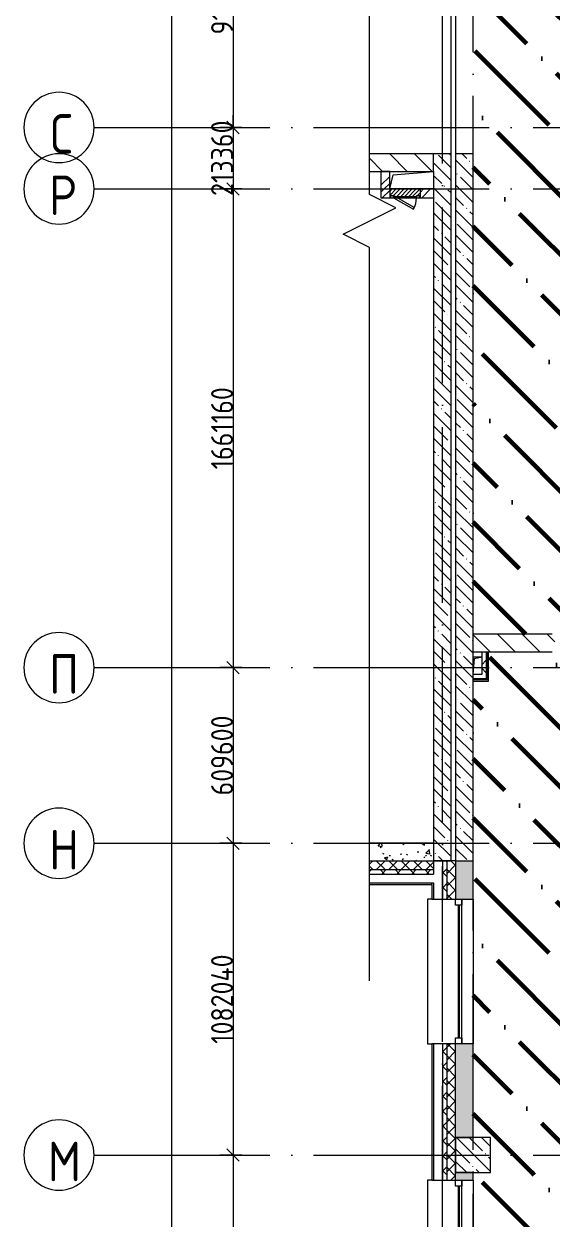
# Model space of a CAD drawing. Header units: millimetres. Extents: x -68946 to 288321, y -402657 to 324925.
# Drawn here: x 92437 to 98453, y -219310 to -205702 of the extents above; entities that cross this region are included whole.
import ezdxf

# ---------------------------------------------------------------- set-up
doc = ezdxf.new("R2010")
doc.units = ezdxf.units.MM
doc.linetypes.add('ADSK_Линия сетки', pattern=[2500, 2000, -250, 0, -250])
doc.layers.get('Defpoints').update_dxf_attribs({"color": 250})
for name, color, linetype, lineweight in [('3.4) ПТ-2.15    4 вып', 200, 'Continuous', 60), ('A-____-____-DIMS', 250, 'Continuous', 9), ('A-DETL-GENF-OTLN', 250, 'Continuous', 5), ('A-DOOR-____-MCUT', 250, 'Continuous', 5), ('A-DOOR-____-OTLN', 250, 'Continuous', 5), ('A-FLOR-____-OTLN', 192, 'Continuous', 9), ('A-GENM-____-MCUT', 250, 'Continuous', 25), ('A-GENM-____-OTLN', 250, 'Continuous', 9), ('A-GLAZ-____-MCUT', 250, 'Continuous', 9), ('A-GLAZ-____-OTLN', 250, 'Continuous', 5), ('A-WALL-____-MCUT', 250, 'Continuous', 13), ('A-WALL-____-PATT', 250, 'Continuous', 13), ('A-WALL-FNSH-MCUT', 250, 'Continuous', 13), ('I-WALL-____-OTLN', 250, 'Continuous', 9), ('S-COLS-____-MCUT', 250, 'Continuous', 25), ('S-COLS-____-OTLN', 250, 'Continuous', 9), ('S-GRID-____-IDEN', 250, 'Continuous', 9), ('S-GRID-____-OTLN', 250, 'Continuous', 9)]:
    doc.layers.add(name, color=color, linetype=linetype, lineweight=lineweight)
doc.styles.add('GOST Common', font='', dxfattribs={"width": 0.9, "height": 350})
doc.styles.add('GOST Common_1', font='', dxfattribs={"width": 0.9, "height": 250})
doc.styles.get('GOST Common').set_extended_font_data('GOST Common')
doc.styles.get('GOST Common_1').set_extended_font_data('GOST Common')
doc.dimstyles.new('ADSK_Основной_2_5_мм_Округление_до_10_мм', dxfattribs={"dimscale": 304.8, "dimtxt": 0.824897, "dimasz": 0.463911, "dimexe": 0.492126, "dimexo": 0.001615, "dimgap": 6.56168e-05, "dimtad": 1, "dimdec": 0, "dimlfac": 304.8, "dimrnd": 10, "dimdsep": 46, "dimtxsty": 'GOST Common_1', "dimblk1": 'OBLIQUE', "dimblk2": 'OBLIQUE', "dimsah": 1, "dimcen": 0.09, "dimdle": 0.492126, "dimazin": 0, "dimtfac": 1, "dimtdec": 4, "dimtix": 1, "dimtmove": 1, "dimatfit": 3, "dimfxl": 1, "dimtvp": 1, "dimtolj": 1, "dimtzin": 0, "dimlwd": 9, "dimlwe": 9, "dimarcsym": 2})
pattern_1 = [(135, (28052.9, -258555.93), (-84.85281, -84.85281), []), (225, (28052.9, -258555.93), (84.85281, -84.85281), [])]
pattern_2 = [(45, (28052.91, -258555.93), (-70.71068, 70.71068), []), (135, (28052.91, -258555.93), (-70.71068, -70.71068), [])]
pattern_3 = [(135, (28052.9, -258555.93), (-142.5612, -142.5612), []), (135, (28195.47, -258555.93), (-142.5612, -142.5612), [252.016, -50.403, 3.353, -47.05])]
pattern_4 = [(50, (28052.9, -258555.93), (364.3679, -31.8783), [38.1, -419.1]), (355, (28052.9, -258555.93), (-70.4859, 382.1133), [30.48, -335.28]), (100.451, (28083.27, -258558.6), (293.885, 350.2334), [32.38, -356.18]), (46.184, (28052.9, -258454.33), (542.1585, -84.0858), [57.15, -628.65]), (96.636, (28098.1, -258461.34), (474.805, 494.8554), [48.57, -534.27]), (351.184, (28052.9, -258454.33), (474.8102, 494.85), [45.72, -502.92]), (21, (28103.7, -258479.73), (303.2285, -204.5305), [38.1, -419.1]), (326, (28103.7, -258479.73), (123.6039, 368.376), [30.48, -335.28]), (71.451, (28128.97, -258496.77), (426.8341, 163.8427), [32.38, -356.18]), (37.5, (28052.9, -258555.93), (6.17665, 169.11015), [16.764, -314.452, 16.764, -323.596, -336.55]), (37.5, (28052.9, -258555.93), (6.17665, 169.11015), [-671.576, 16.764, -319.786]), (7.5, (28052.9, -258555.93), (133.63888, 200.3615), [16.764, -177.292, 16.764, -306.832, -128.27]), (7.5, (28052.9, -258555.93), (133.63888, 200.3615), [-517.652, 16.764, -111.506]), (327.5, (27939.62, -258555.93), (271.18182, -11.45836), [16.764, -110.236, 16.764, -379.476, -525.78]), (327.5, (27939.62, -258555.93), (271.18182, -11.45836), [-523.24, 16.764, -509.016]), (317.5, (27888.82, -258555.93), (296.2585, 50.85285), [16.764, -148.336, 16.764, -246.38, -373.38]), (317.5, (27888.82, -258555.93), (296.2585, 50.85285), [-428.244, 16.764, -356.616])]
pattern_5 = [(135, (28052.9, -258555.93), (-141.42136, -141.42136), [])]
pattern_6 = [(45, (28052.9, -258555.93), (-224.5064, 224.5064), []), (45, (28132.28, -258555.93), (0, 449.0128), []), (45, (27973.53, -258555.93), (0, 449.0128), [])]

# ---------------------------------------------------------------- blocks, each defined once
blk = doc.blocks.new('Окно_СКБ_1Ст1 - 120_Окно_СКБ_1Ст_1650_ОК17_E60-37619705-АР1_Маркировочный план 3 этажа секция 2_3')
at = {"layer": 'A-GLAZ-____-MCUT'}
for p, q in [((-825, -195), (-825, -125)), ((-825, -125), (-755, -125)), ((-755, -125), (-755, -195)), ((755, -195), (755, -125)), ((755, -125), (825, -125)), ((825, -125), (825, -195)), ((-755, -195), (-825, -195)), ((825, -195), (755, -195))]:
    blk.add_line(p, q, dxfattribs=at)
at = {"layer": 'A-GLAZ-____-MCUT', "lineweight": 5}
for p, q in [((755, -155), (-755, -155)), ((755, -165), (-755, -165))]:
    blk.add_line(p, q, dxfattribs=at)
at = {"layer": 'A-GLAZ-____-OTLN'}
blk.add_line((-825, -195), (825, -195), dxfattribs=at)
blk = doc.blocks.new('Окно_СКБ_2Ст1 - Окно_СКБ_2Ст_3300_ОКп-1_e60-37619719-АР1_Маркировочный план 3 этажа секция 2_3')
at = {"layer": 'A-GLAZ-____-MCUT'}
for p, q in [((-1650, -195), (-1650, -125)), ((-1650, -125), (-1580, -125)), ((-1580, -125), (-1580, -195)), ((750, -195), (750, -125)), ((750, -125), (820, -125)), ((820, -125), (820, -195)), ((1580, -195), (1580, -125)), ((1580, -125), (1650, -125)), ((1650, -125), (1650, -195)), ((-1580, -195), (-1650, -195)), ((820, -195), (750, -195)), ((1650, -195), (1580, -195))]:
    blk.add_line(p, q, dxfattribs=at)
at = {"layer": 'A-GLAZ-____-MCUT', "lineweight": 5}
for p, q in [((750, -155), (-1580, -155)), ((750, -165), (-1580, -165)), ((1580, -155), (820, -155)), ((1580, -165), (820, -165))]:
    blk.add_line(p, q, dxfattribs=at)
at = {"layer": 'A-GLAZ-____-OTLN'}
blk.add_line((-1650, -195), (1650, -195), dxfattribs=at)
blk = doc.blocks.new('WNW_Отлив1 - Отлив_металлический 2-28598290-АР1_Маркировочный план 3 этажа секция 2_3')
at = {"layer": 'A-GLAZ-____-OTLN'}
for p, q in [((1650, 320), (-1650, 320)), ((-1650, 320), (-1650, 270)), ((1650, 270), (1650, 320))]:
    blk.add_line(p, q, dxfattribs=at)
blk = doc.blocks.new('WNW_Отлив1 - Отлив_металлический 2-28603322-АР1_Маркировочный план 3 этажа секция 2_3')
at = {"layer": 'A-GLAZ-____-OTLN'}
for p, q in [((825, 320), (-825, 320)), ((-825, 320), (-825, 270)), ((825, 270), (825, 320))]:
    blk.add_line(p, q, dxfattribs=at)
blk = doc.blocks.new('_Wn_-As_OpeningMEP_floor__Rectangular - _Wn_-As_OpeningMEP_floor__Rectangular-32466847-АР1_Маркировочный план 3 этажа секция 2_3')
at = {"layer": 'A-DETL-GENF-OTLN', "lineweight": 5}
for p, q in [((-212, 112), (250, 150)), ((-250, -50), (-212, 112))]:
    blk.add_line(p, q, dxfattribs=at)
blk = doc.blocks.new('_Wn_-As_OpeningMEP_floor__Rectangular - _Wn_-As_OpeningMEP_floor__Rectangular-34853280-АР1_Маркировочный план 3 этажа секция 2_3')
at = {"layer": 'A-DETL-GENF-OTLN', "lineweight": 5}
for p, q in [((-32, 132), (50, 150)), ((-50, -50), (-32, 132))]:
    blk.add_line(p, q, dxfattribs=at)
blk = doc.blocks.new('АР_Люк - ЛРС_ВК_350х400_наружный_NCS S 1000-N-42749090-АР1_Маркировочный план 3 этажа секция 2_3')
at = {"layer": 'A-DOOR-____-OTLN'}
h = blk.add_hatch(dxfattribs=at)
h.set_pattern_fill('FP_144', color=256, style=0, pattern_type=2)
h.set_pattern_definition([(45, (125, 0), (-22.6274, 22.6274), [])])
h.paths.add_polyline_path([(20, 50), (-50, 50), (-50, -50), (300, -50), (300, 50), (290, 50), (290, 30), (255, 30), (255, 50), (231, 50), (231, 41), (215, 50), (93, 50)])
h.paths.add_polyline_path([(-40, 47), (-26, 43), (-5, 43), (-5, 37), (-15, 40), (-40, 40), (-40, 43)])
at = {"layer": 'A-DETL-GENF-OTLN', "lineweight": 5}
for p, q in [((300, 50), (-50, 50)), ((-50, 50), (-50, -50)), ((300, -50), (300, 50)), ((-50, -50), (300, -50))]:
    blk.add_line(p, q, dxfattribs=at)
at = {"layer": 'A-DOOR-____-MCUT', "lineweight": 5}
for p, q in [((30, 180), (20, 163)), ((20, 163), (245, 33)), ((255, 50), (30, 180)), ((-5, 50), (-40, 50)), ((-40, 50), (-40, 30)), ((-40, 30), (-5, 30)), ((-5, 30), (-5, 50)), ((245, 33), (255, 50)), ((290, 50), (255, 50)), ((255, 50), (255, 30)), ((255, 30), (290, 30)), ((290, 30), (290, 50))]:
    blk.add_line(p, q, dxfattribs=at)
blk.add_arc((255, 50), 260, 150, 180, dxfattribs=at)
at = {"layer": 'A-DOOR-____-OTLN'}
blk.add_line((255, 50), (30, 180), dxfattribs=at)
blk = doc.blocks.new('ASML_АР_Отделка Люка - ВО Отделка люков_Грунтовка 0_Шпатлевка 0_Окраска 0_0-42723977-АР1_Маркировочный план 3 этажа секция 2_3')
at = {"layer": 'A-GENM-____-MCUT', "lineweight": 5}
for p, q in [((-165, 3), (-175, 3)), ((-175, 3), (-175, 0)), ((102, 3), (-130, 3)), ((130, 3), (126, 3)), ((175, 3), (165, 3)), ((175, 0), (175, 3)), ((-175, 0), (-165, 0)), ((-130, 0), (107, 0)), ((124, 0), (130, 0)), ((165, 0), (175, 0))]:
    blk.add_line(p, q, dxfattribs=at)
blk = doc.blocks.new('DET_L_Линия разрыва - М100-32542165-АР1_Маркировочный план 3 этажа секция 2_3')
at = {"layer": 'A-DETL-GENF-OTLN', "lineweight": 5}
for p, q in [((8500, 300), (8350, 0)), ((8800, -300), (8500, 300)), ((8350, 0), (0, 0)), ((8950, 0), (8800, -300)), ((17300, 0), (8950, 0))]:
    blk.add_line(p, q, dxfattribs=at)
blk = doc.blocks.new('Ось сетки - Круг_Ø8 мм-39983606-АР1_Маркировочный план 3 этажа секция 2_3')
at = {"layer": 'S-GRID-____-IDEN'}
for start, end in [(360, 180), (180, 360)]:
    blk.add_arc((0, 0), 4, start, end, dxfattribs=at)
blk = doc.blocks.new('_Oblique')
at = {"color": 0, "linetype": 'ByBlock', "lineweight": -2}
blk.add_line((-0.5, -0.5), (0.5, 0.5), dxfattribs=at)
blk = doc.blocks.new('*D4335')
at = {"layer": 'A-____-____-DIMS', "color": 0, "lineweight": 9, "transparency": 16777216}
for p, q in [((94819, -203731), (94819, -207031)), ((94919, -203881), (94669, -203881)), ((94919, -206881), (94669, -206881))]:
    blk.add_line(p, q, dxfattribs=at)
at = {"layer": 'Defpoints', "color": 0, "transparency": 16777216}
for p in [(94919, -203881), (94819, -206881), (94919, -206881)]:
    blk.add_point(p, dxfattribs=at)
at = {"layer": 'A-____-____-DIMS', "color": 0, "lineweight": 9, "transparency": 16777216, "xscale": 141.4, "yscale": 141.4, "zscale": 141.4}
for p, rotation in [((94819, -203881), 90), ((94819, -206881), 270)]:
    blk.add_blockref('_Oblique', p, dxfattribs=dict(at, rotation=rotation))
at = {"layer": 'A-____-____-DIMS', "color": 0, "transparency": 16777216, "insert": (94694, -205381), "char_height": 250, "width": 756.84, "attachment_point": 5, "rotation": 90, "style": 'GOST Common_1'}
blk.add_mtext('\\A1;914400', dxfattribs=at)
blk = doc.blocks.new('*D4336')
at = {"layer": 'A-____-____-DIMS', "color": 0, "lineweight": 9, "transparency": 16777216}
for p, q in [((94819, -206881), (94819, -206740)), ((94919, -206881), (94669, -206881)), ((94819, -206881), (94819, -207581)), ((94919, -207581), (94669, -207581)), ((94819, -207581), (94819, -207722))]:
    blk.add_line(p, q, dxfattribs=at)
at = {"layer": 'Defpoints', "color": 0, "transparency": 16777216}
for p in [(94919, -206881), (94819, -207581), (94919, -207581)]:
    blk.add_point(p, dxfattribs=at)
at = {"layer": 'A-____-____-DIMS', "color": 0, "lineweight": 9, "transparency": 16777216, "xscale": 141.4, "yscale": 141.4, "zscale": 141.4}
for p, rotation in [((94819, -206881), 270), ((94819, -207581), 90)]:
    blk.add_blockref('_Oblique', p, dxfattribs=dict(at, rotation=rotation))
at = {"layer": 'A-____-____-DIMS', "color": 0, "transparency": 16777216, "insert": (94694, -207231), "char_height": 250, "width": 567.63, "attachment_point": 5, "rotation": 90, "style": 'GOST Common_1'}
blk.add_mtext('\\A1;213360', dxfattribs=at)
blk = doc.blocks.new('*D4337')
at = {"layer": 'A-____-____-DIMS', "color": 0, "lineweight": 9, "transparency": 16777216}
for p, q in [((94819, -207431), (94819, -213181)), ((94919, -207581), (94669, -207581)), ((94919, -213031), (94669, -213031))]:
    blk.add_line(p, q, dxfattribs=at)
at = {"layer": 'Defpoints', "color": 0, "transparency": 16777216}
for p in [(94919, -207581), (94819, -213031), (94919, -213031)]:
    blk.add_point(p, dxfattribs=at)
at = {"layer": 'A-____-____-DIMS', "color": 0, "lineweight": 9, "transparency": 16777216, "xscale": 141.4, "yscale": 141.4, "zscale": 141.4}
for p, rotation in [((94819, -207581), 90), ((94819, -213031), 270)]:
    blk.add_blockref('_Oblique', p, dxfattribs=dict(at, rotation=rotation))
at = {"layer": 'A-____-____-DIMS', "color": 0, "transparency": 16777216, "insert": (94694, -210306), "char_height": 250, "width": 782.41, "attachment_point": 5, "rotation": 90, "style": 'GOST Common_1'}
blk.add_mtext('\\A1;1661160', dxfattribs=at)
blk = doc.blocks.new('*D4338')
at = {"layer": 'A-____-____-DIMS', "color": 0, "lineweight": 9, "transparency": 16777216}
for p, q in [((94819, -212881), (94819, -215181)), ((94919, -213031), (94669, -213031)), ((94919, -215031), (94669, -215031))]:
    blk.add_line(p, q, dxfattribs=at)
at = {"layer": 'Defpoints', "color": 0, "transparency": 16777216}
for p in [(94919, -213031), (94819, -215031), (94919, -215031)]:
    blk.add_point(p, dxfattribs=at)
at = {"layer": 'A-____-____-DIMS', "color": 0, "lineweight": 9, "transparency": 16777216, "xscale": 141.4, "yscale": 141.4, "zscale": 141.4}
for p, rotation in [((94819, -213031), 90), ((94819, -215031), 270)]:
    blk.add_blockref('_Oblique', p, dxfattribs=dict(at, rotation=rotation))
at = {"layer": 'A-____-____-DIMS', "color": 0, "transparency": 16777216, "insert": (94694, -214031), "char_height": 250, "width": 756.84, "attachment_point": 5, "rotation": 90, "style": 'GOST Common_1'}
blk.add_mtext('\\A1;609600', dxfattribs=at)
blk = doc.blocks.new('*D4339')
at = {"layer": 'A-____-____-DIMS', "color": 0, "lineweight": 9, "transparency": 16777216}
for p, q in [((94819, -214881), (94819, -218731)), ((94919, -215031), (94669, -215031)), ((94919, -218581), (94669, -218581))]:
    blk.add_line(p, q, dxfattribs=at)
at = {"layer": 'Defpoints', "color": 0, "transparency": 16777216}
for p in [(94919, -215031), (94819, -218581), (94919, -218581)]:
    blk.add_point(p, dxfattribs=at)
at = {"layer": 'A-____-____-DIMS', "color": 0, "lineweight": 9, "transparency": 16777216, "xscale": 141.4, "yscale": 141.4, "zscale": 141.4}
for p, rotation in [((94819, -215031), 90), ((94819, -218581), 270)]:
    blk.add_blockref('_Oblique', p, dxfattribs=dict(at, rotation=rotation))
at = {"layer": 'A-____-____-DIMS', "color": 0, "transparency": 16777216, "insert": (94694, -216806), "char_height": 250, "width": 756.84, "attachment_point": 5, "rotation": 90, "style": 'GOST Common_1'}
blk.add_mtext('\\A1;1082040', dxfattribs=at)
blk = doc.blocks.new('*D4340')
at = {"layer": 'A-____-____-DIMS', "color": 0, "lineweight": 9, "transparency": 16777216}
for p, q in [((94819, -218431), (94819, -222931)), ((94919, -218581), (94669, -218581)), ((94919, -222781), (94669, -222781))]:
    blk.add_line(p, q, dxfattribs=at)
at = {"layer": 'Defpoints', "color": 0, "transparency": 16777216}
for p in [(94919, -218581), (94819, -222781), (94919, -222781)]:
    blk.add_point(p, dxfattribs=at)
at = {"layer": 'A-____-____-DIMS', "color": 0, "lineweight": 9, "transparency": 16777216, "xscale": 141.4, "yscale": 141.4, "zscale": 141.4}
for p, rotation in [((94819, -218581), 90), ((94819, -222781), 270)]:
    blk.add_blockref('_Oblique', p, dxfattribs=dict(at, rotation=rotation))
at = {"layer": 'A-____-____-DIMS', "color": 0, "transparency": 16777216, "insert": (94694, -220681), "char_height": 250, "width": 782.41, "attachment_point": 5, "rotation": 90, "style": 'GOST Common_1'}
blk.add_mtext('\\A1;1280160', dxfattribs=at)
blk = doc.blocks.new('*D4350')
at = {"layer": 'A-____-____-DIMS', "color": 0, "lineweight": 9, "transparency": 16777216}
for p, q in [((94119, -200031), (94119, -258681)), ((94219, -200181), (93969, -200181)), ((94219, -258531), (93969, -258531))]:
    blk.add_line(p, q, dxfattribs=at)
at = {"layer": 'Defpoints', "color": 0, "transparency": 16777216}
for p in [(94219, -200181), (94119, -258531), (94219, -258531)]:
    blk.add_point(p, dxfattribs=at)
at = {"layer": 'A-____-____-DIMS', "color": 0, "lineweight": 9, "transparency": 16777216, "xscale": 141.4, "yscale": 141.4, "zscale": 141.4}
for p, rotation in [((94119, -200181), 90), ((94119, -258531), 270)]:
    blk.add_blockref('_Oblique', p, dxfattribs=dict(at, rotation=rotation))
at = {"layer": 'A-____-____-DIMS', "color": 0, "transparency": 16777216, "insert": (93994, -229356), "char_height": 250, "width": 946.05, "attachment_point": 5, "rotation": 90, "style": 'GOST Common_1'}
blk.add_mtext('\\A1;17785080', dxfattribs=at)

msp = doc.modelspace()

# ---------------------------------------------------------------- hatches: boundary and pattern name
at = {"layer": '3.4) ПТ-2.15    4 вып'}
h = msp.add_hatch(dxfattribs=at)
h.set_pattern_fill('ANSI36', color=256, scale=150, angle=90)
h.paths.add_polyline_path([(101982.9057, -200180.9292), (97552.9057, -200180.9292), (97552.9057, -212650.9286), (101982.9057, -212650.9286)])
h = msp.add_hatch(dxfattribs=at)
h.set_pattern_fill('ANSI36', color=256, scale=150, angle=90)
h.paths.add_polyline_path([(101982.9057, -212850.9286), (97552.9057, -212850.9286), (97552.9057, -218780.9049), (101982.9057, -218780.9049)])
h = msp.add_hatch(dxfattribs=at)
h.set_pattern_fill('ANSI36', color=256, scale=150, angle=90)
h.paths.add_polyline_path([(136922.9066, -218780.9286), (97552.9057, -218780.9286), (97552.9057, -222580.9286), (118362.9063, -222580.9286), (118362.9063, -222130.9056), (121722.9057, -222130.9056), (121722.9057, -222580.9286), (124552.9057, -222580.9286), (124552.9057, -222130.9883), (129331.7151, -222130.9883), (129331.7151, -222580.9286), (136922.9066, -222580.9286)])
at = {"layer": 'A-WALL-____-PATT', "lineweight": 15}
h = msp.add_hatch(dxfattribs=at)
h.set_pattern_fill('FP_1', color=256, style=0, pattern_type=2)
h.set_pattern_definition(pattern_5)
h.paths.add_polyline_path([(96502.9446, -207380.9292), (97102.9057, -207380.9286), (97102.9057, -207180.9292), (96371.6605, -207180.9292), (96371.6605, -207380.9292), (96472.3325, -207380.9292)])
h = msp.add_hatch(dxfattribs=at)
h.set_pattern_fill('FP_19', color=256, style=0, pattern_type=2)
h.set_pattern_definition(pattern_3)
h.paths.add_polyline_path([(97102.9184, -215230.8689), (97302.9057, -215230.8689), (97302.9057, -207180.9292), (97102.9057, -207180.9292), (97102.9057, -215230.8689)])
h = msp.add_hatch(dxfattribs=at)
h.set_pattern_fill('FP_19', color=256, style=0, pattern_type=2)
h.set_pattern_definition(pattern_3)
h.paths.add_polyline_path([(97352.9057, -215055.9292), (97552.9057, -215055.9292), (97552.9057, -207180.9292), (97352.9057, -207180.9292), (97352.9057, -214600.9286)])
h = msp.add_hatch(dxfattribs=at)
h.set_pattern_fill('FP_11', color=256, style=0, pattern_type=2)
h.set_pattern_definition(pattern_6)
h.paths.add_polyline_path([(96602.9057, -207580.9286), (96602.9037, -207580.9175), (96602.9057, -207570.9292)])
h.paths.add_polyline_path([(96502.9446, -207580.9292), (96602.9446, -207580.9286), (96602.8586, -207380.9292), (96502.9446, -207380.9292), (96502.9446, -207580.68)])
h = msp.add_hatch(dxfattribs=at)
h.set_pattern_fill('FP_11', color=256, style=0, pattern_type=2)
h.set_pattern_definition(pattern_6)
h.paths.add_polyline_path([(97102.9057, -207680.9292), (97102.9057, -207580.9292), (96952.9446, -207580.9292), (96952.9446, -207680.9292)])
h.paths.add_polyline_path([(96602.9446, -207680.9292), (96602.9058, -207580.9292), (96502.9446, -207580.9292), (96502.9446, -207680.9292)])
h = msp.add_hatch(dxfattribs=at)
h.set_pattern_fill('FP_1', color=256, style=0, pattern_type=2)
h.set_pattern_definition(pattern_5)
h.paths.add_polyline_path([(101212.9057, -212850.9286), (101982.9057, -212850.9286), (101982.8838, -212650.9286), (101182.9057, -212650.9286), (101182.9057, -212850.9286), (101202.943, -212850.9286)])
h.paths.add_polyline_path([(97552.9057, -212850.9286), (98482.9057, -212850.9286), (98482.9057, -212650.9286), (97552.9057, -212650.9286)])
h = msp.add_hatch(dxfattribs=at)
h.set_pattern_fill('FP_52', color=256, style=0, pattern_type=2)
h.set_pattern_definition([(45, (28052.9, -258555.93), (-141.42136, 141.42136), []), (135, (28052.9, -258555.93), (-141.42136, -141.42136), [])])
h.paths.add_polyline_path([(97652.9057, -213108.5372), (97702.9057, -213108.5372), (97702.9057, -212850.9286), (97652.9057, -212850.9286), (97652.9057, -213068.7128)])
h = msp.add_hatch(dxfattribs=at)
h.set_pattern_fill('FP_124', color=256, style=0, pattern_type=2)
h.set_pattern_definition(pattern_4)
h.paths.add_polyline_path([(96472.3325, -215230.9286), (97102.9057, -215230.8689), (97102.9057, -215030.9292), (96371.6605, -215030.9292), (96371.6605, -215230.9286)])
h = msp.add_hatch(dxfattribs=at)
h.set_pattern_fill('FP_19', color=256, style=0, pattern_type=2)
h.set_pattern_definition(pattern_3)
h.paths.add_polyline_path([(97352.9113, -215230.8695), (97552.9057, -215230.8695), (97552.9057, -215055.9292), (97352.9057, -215055.9292), (97352.9057, -215230.8695)])
h = msp.add_hatch(dxfattribs=at)
h.set_pattern_fill('FP_49', color=256, style=0, pattern_type=2)
h.set_pattern_definition(pattern_2)
h.paths.add_polyline_path([(96371.6605, -215330.9286), (97102.9057, -215330.4235), (97102.8615, -215230.9286), (96371.6605, -215230.9286), (96371.6605, -215266.8501)])
h = msp.add_hatch(dxfattribs=at)
h.set_pattern_fill('FP_48', color=256, style=0, pattern_type=2)
h.set_pattern_definition(pattern_1)
h.paths.add_polyline_path([(97202.9057, -232430.8689), (97252.9057, -232430.8689), (97252.9057, -225365.9292), (97202.9057, -225365.9292), (97202.9057, -232428.2373)])
h.paths.add_polyline_path([(97252.9057, -223715.9292), (97252.9057, -222165.9292), (97202.9057, -222165.9292), (97202.9057, -223715.9292)])
h.paths.add_polyline_path([(97252.9057, -218865.9292), (97252.9057, -217315.9292), (97202.9057, -217315.9292), (97202.9057, -218865.9292)])
h.paths.add_polyline_path([(97202.9057, -215665.9292), (97252.9057, -215665.9292), (97252.9057, -215230.9286), (97202.9057, -215230.9286), (97202.9057, -215500.9286)])
h = msp.add_hatch(dxfattribs=at)
h.set_pattern_fill('FP_49', color=256, style=0, pattern_type=2)
h.set_pattern_definition(pattern_2)
h.paths.add_polyline_path([(97352.9057, -232330.8689), (97352.9057, -225365.9292), (97252.9057, -225365.9292), (97252.9057, -232330.8689)])
h.paths.add_polyline_path([(97252.9057, -223715.9292), (97352.9057, -223715.9292), (97352.9057, -222165.9292), (97252.9057, -222165.9292), (97252.9057, -222914.3094)])
h.paths.add_polyline_path([(97252.9057, -218865.9292), (97352.9057, -218865.9292), (97352.9057, -217315.9292), (97252.9057, -217315.9292), (97252.9057, -218744.684)])
h.paths.add_polyline_path([(97252.9057, -215665.9292), (97352.9057, -215665.9292), (97352.9057, -215230.9286), (97252.9057, -215230.9286), (97252.9057, -215500.9286)])
h = msp.add_hatch(dxfattribs=at)
h.set_pattern_fill('FP_124', color=256, style=0, pattern_type=2)
h.set_pattern_definition(pattern_4)
h.paths.add_polyline_path([(97490.5626, -231930.9286), (97552.9057, -231930.9286), (97552.9057, -226230.9286), (97352.9057, -226230.9286), (97352.9057, -231930.9286)])
h.paths.add_polyline_path([(97552.9057, -225830.9286), (97552.9057, -225365.9292), (97352.9057, -225365.9292), (97352.9057, -225830.9286)])
h.paths.add_polyline_path([(97352.9057, -223715.9292), (97552.9057, -223715.9292), (97552.9057, -222980.9286), (97352.9057, -222980.9286), (97352.9057, -223100.9286)])
h.paths.add_polyline_path([(97552.9057, -222580.9286), (97552.9057, -222165.9292), (97352.9057, -222165.9292), (97352.9057, -222580.9286), (97422.9057, -222580.9286)])
h.paths.add_polyline_path([(97552.9057, -218865.9292), (97552.9057, -218780.9297), (97352.9057, -218780.9308), (97352.9057, -218865.9292), (97510.4054, -218865.9292)])
h.paths.add_polyline_path([(97552.9057, -218380.9286), (97552.9057, -217315.9292), (97352.9057, -217315.9292), (97352.9057, -218380.9286)])
h.paths.add_polyline_path([(97546.3046, -215665.9292), (97552.9057, -215665.9292), (97552.9057, -215230.8695), (97352.9057, -215230.9286), (97352.9057, -215665.9292), (97542.7137, -215665.9292)])
h = msp.add_hatch(dxfattribs=at)
h.set_pattern_fill('FP_48', color=256, style=0, pattern_type=2)
h.set_pattern_definition(pattern_1)
h.paths.add_polyline_path([(97102.9057, -215380.9286), (97102.9057, -215330.9286), (96371.6605, -215330.9286), (96371.6605, -215380.9286), (97082.9057, -215380.9286)])
at = {"layer": 'S-COLS-____-OTLN', "lineweight": 5}
h = msp.add_hatch(dxfattribs=at)
h.set_pattern_fill('FP_19', color=256, style=0, pattern_type=2)
h.set_pattern_definition(pattern_3)
h.paths.add_polyline_path([(97390.4644, -218780.9286), (97752.9057, -218780.9286), (97752.9057, -218380.9286), (97352.9057, -218380.9286), (97352.9057, -218780.9286)])

# ---------------------------------------------------------------- linework, layer by layer
at = {"layer": 'A-FLOR-____-OTLN', "lineweight": 5}
for p, q in [((97302.9057, -207180.9292), (97302.9057, -203880.9286)), ((97352.9057, -203880.9286), (97352.9057, -207180.9292)), ((96602.9057, -207580.9286), (96602.9057, -207380.9292)), ((97552.9057, -212908.5372), (97652.9057, -212908.5372))]:
    msp.add_line(p, q, dxfattribs=at)
at = {"layer": 'A-WALL-____-MCUT', "color": 7, "lineweight": 15}
for p, q in [((97102.9057, -207180.9292), (96371.6605, -207180.9292)), ((96371.6605, -207380.9292), (97102.9057, -207380.9292)), ((96502.9446, -207380.9286), (96502.9446, -207680.9292)), ((96602.9446, -207380.9286), (96502.9446, -207380.9286)), ((96602.9446, -207580.9292), (96602.9446, -207380.9286)), ((97102.9057, -207580.9292), (96602.9446, -207580.9292)), ((96502.9446, -207680.9292), (96612.9446, -207680.9292)), ((96687.9446, -207680.9292), (96907.9446, -207680.9292)), ((96942.9446, -207680.9292), (97102.9057, -207680.9292)), ((98452.9057, -212650.9286), (97552.9057, -212650.9286)), ((97552.9057, -212850.9286), (98452.9057, -212850.9286)), ((97652.9057, -212850.9286), (97652.9057, -213108.5372)), ((97702.9057, -212850.9286), (97702.9057, -213158.5372)), ((97652.9057, -213108.5372), (97552.9057, -213108.5372)), ((97702.9057, -213158.5372), (97552.9057, -213158.5372)), ((97102.9057, -215030.9286), (96371.6605, -215030.9286)), ((96371.6605, -215230.9286), (97102.9057, -215230.9286)), ((97102.9057, -215230.9286), (97102.9057, -215230.8689)), ((97252.9057, -215230.9286), (97202.9057, -215230.9286)), ((97202.9057, -215230.9286), (97202.9057, -215665.9292)), ((97252.9057, -215230.9286), (97252.9057, -215665.9292)), ((97352.9057, -215230.8695), (97352.9057, -215665.9292)), ((97552.9057, -215665.9292), (97552.9057, -215230.8695)), ((97202.9057, -215665.9292), (97252.9057, -215665.9292)), ((97352.9057, -215665.9292), (97552.9057, -215665.9292)), ((97252.9057, -217315.9292), (97202.9057, -217315.9292)), ((97202.9057, -217315.9292), (97202.9057, -218865.9292)), ((97252.9057, -217315.9292), (97252.9057, -218865.9292)), ((97352.9057, -218380.9286), (97352.9057, -217315.9292)), ((97552.9057, -217315.9292), (97352.9057, -217315.9292)), ((97552.9057, -218380.9286), (97552.9057, -217315.9292)), ((97352.9057, -218865.9292), (97352.9057, -218780.9286)), ((97552.9057, -218865.9292), (97552.9057, -218780.9286)), ((97202.9057, -218865.9292), (97252.9057, -218865.9292)), ((97352.9057, -218865.9292), (97552.9057, -218865.9292))]:
    msp.add_line(p, q, dxfattribs=at)
at = {"layer": 'A-WALL-____-MCUT', "color": 250, "lineweight": 15}
for p, q in [((97302.9057, -207180.9292), (97102.9057, -207180.9292)), ((97302.9057, -215230.8689), (97302.9057, -207180.9292)), ((97552.9057, -207180.9292), (97352.9057, -207180.9292)), ((97352.9057, -207180.9292), (97352.9057, -215230.8695)), ((97552.9057, -215230.8695), (97552.9057, -207180.9292)), ((97102.9057, -207380.9292), (97102.9057, -215230.8689)), ((97102.9057, -215230.8689), (97302.9057, -215230.8689)), ((97352.9057, -215230.8695), (97552.9057, -215230.8695))]:
    msp.add_line(p, q, dxfattribs=at)
at = {"layer": 'A-WALL-____-MCUT', "lineweight": 15}
for p, q in [((97102.9057, -207380.9292), (97102.9057, -207180.9292)), ((97715.4057, -212850.9286), (97715.4057, -213171.0372)), ((97715.4057, -213171.0372), (97552.9057, -213171.0372)), ((97102.9057, -215230.9286), (97102.9057, -215380.9286)), ((96371.6605, -215330.9286), (97102.9057, -215330.9286)), ((96371.6605, -215380.9286), (97102.9057, -215380.9286)), ((96371.6605, -215480.9286), (97102.9057, -215480.9286)), ((97082.9057, -215500.9286), (97082.9057, -215480.9286)), ((97102.9057, -215480.9286), (97102.9057, -215665.9292)), ((97102.9057, -217315.9292), (97102.9057, -218865.9292)), ((97352.9057, -218380.9286), (97552.9057, -218380.9286)), ((97552.9057, -218780.9286), (97352.9057, -218780.9286))]:
    msp.add_line(p, q, dxfattribs=at)
at = {"layer": 'A-WALL-____-MCUT', "color": 10, "lineweight": 15}
for p, q in [((97202.9057, -215230.9286), (97102.9057, -215230.9286)), ((97352.9057, -215230.9286), (97252.9057, -215230.9286)), ((97102.9057, -215665.9292), (97202.9057, -215665.9292)), ((97252.9057, -215665.9292), (97352.9057, -215665.9292)), ((97202.9057, -217315.9292), (97102.9057, -217315.9292)), ((97352.9057, -217315.9292), (97252.9057, -217315.9292)), ((97352.9057, -218780.9286), (97352.9057, -218380.9286)), ((97102.9057, -218865.9292), (97202.9057, -218865.9292)), ((97252.9057, -218865.9292), (97352.9057, -218865.9292))]:
    msp.add_line(p, q, dxfattribs=at)
at = {"layer": 'A-WALL-FNSH-MCUT', "lineweight": 15}
for p, q in [((97727.9057, -213183.5372), (97727.9057, -212850.9286)), ((97552.9057, -213183.5372), (97727.9057, -213183.5372)), ((96371.6605, -215500.9286), (97082.9057, -215500.9286)), ((97082.9057, -215500.9286), (97082.9057, -215665.9292)), ((97082.9057, -215665.9292), (97102.9057, -215665.9292)), ((97102.9057, -217315.9292), (97082.9057, -217315.9292)), ((97082.9057, -217315.9292), (97082.9057, -218865.9292)), ((97082.9057, -218865.9292), (97102.9057, -218865.9292))]:
    msp.add_line(p, q, dxfattribs=at)
at = {"layer": 'I-WALL-____-OTLN', "lineweight": 15}
for p, q in [((97552.9057, -215665.9292), (97552.9057, -217315.9292)), ((97552.9057, -218865.9292), (97552.9057, -222165.9292))]:
    msp.add_line(p, q, dxfattribs=at)
at = {"layer": 'S-COLS-____-MCUT', "lineweight": 5}
for p, q in [((97352.9057, -218380.9286), (97352.9057, -218780.9286)), ((97752.9057, -218380.9286), (97552.9057, -218380.9286)), ((97752.9057, -218780.9286), (97752.9057, -218380.9286)), ((97552.9057, -218780.9286), (97752.9057, -218780.9286))]:
    msp.add_line(p, q, dxfattribs=at)
at = {"layer": 'S-COLS-____-OTLN', "lineweight": 5}
for p, q in [((97552.9057, -218380.9286), (97352.9057, -218380.9286)), ((97352.9057, -218780.9286), (97552.9057, -218780.9286))]:
    msp.add_line(p, q, dxfattribs=at)
at = {"layer": 'S-GRID-____-OTLN', "linetype": 'ADSK_Линия сетки'}
for p, q in [((97202.9057, -262294.7685), (97202.9057, -197353.9241)), ((97552.9057, -261024.7685), (97552.9057, -198623.9241)), ((93236.8325, -206880.9286), (181748.3453, -206880.9286)), ((93236.8325, -207580.9286), (184856.9445, -207580.9286)), ((93236.8325, -213030.9286), (184510.8783, -213030.9286)), ((93236.8325, -215030.9286), (184856.9445, -215030.9286)), ((93236.8325, -218580.9286), (184510.8783, -218580.9286))]:
    msp.add_line(p, q, dxfattribs=at)

# ---------------------------------------------------------------- block references
at = {"layer": 'A-DETL-GENF-OTLN', "lineweight": 5, "rotation": 269.9999999999994}
msp.add_blockref('DET_L_Линия разрыва - М100-32542165-АР1_Маркировочный план 3 этажа секция 2_3', (96371.6605, -199295.8454), dxfattribs=at)
at = {"layer": 'A-DOOR-____-OTLN', "rotation": 180}
msp.add_blockref('АР_Люк - ЛРС_ВК_350х400_наружный_NCS S 1000-N-42749090-АР1_Маркировочный план 3 этажа секция 2_3', (96902.9446, -207630.9292), dxfattribs=at)
at = {"layer": 'A-GENM-____-OTLN', "lineweight": 5, "rotation": 180}
msp.add_blockref('ASML_АР_Отделка Люка - ВО Отделка люков_Грунтовка 0_Шпатлевка 0_Окраска 0_0-42723977-АР1_Маркировочный план 3 этажа секция 2_3', (96777.9446, -207670.9292), dxfattribs=at)
at = {"layer": 'A-GLAZ-____-OTLN'}
for name, p in [('_Wn_-As_OpeningMEP_floor__Rectangular - _Wn_-As_OpeningMEP_floor__Rectangular-32466847-АР1_Маркировочный план 3 этажа секция 2_3', (96852.9057, -207530.9286)), ('_Wn_-As_OpeningMEP_floor__Rectangular - _Wn_-As_OpeningMEP_floor__Rectangular-34853280-АР1_Маркировочный план 3 этажа секция 2_3', (97602.9057, -213058.5372))]:
    msp.add_blockref(name, p, dxfattribs=at)
at = {"layer": 'A-GLAZ-____-OTLN', "rotation": 89.99999999999993}
for name, p in [('WNW_Отлив1 - Отлив_металлический 2-28603322-АР1_Маркировочный план 3 этажа секция 2_3', (97352.9057, -216490.9292)), ('Окно_СКБ_1Ст1 - 120_Окно_СКБ_1Ст_1650_ОК17_E60-37619705-АР1_Маркировочный план 3 этажа секция 2_3', (97227.9057, -216490.9292)), ('WNW_Отлив1 - Отлив_металлический 2-28598290-АР1_Маркировочный план 3 этажа секция 2_3', (97352.9057, -220515.9292)), ('Окно_СКБ_2Ст1 - Окно_СКБ_2Ст_3300_ОКп-1_e60-37619719-АР1_Маркировочный план 3 этажа секция 2_3', (97227.9057, -220515.9292))]:
    msp.add_blockref(name, p, dxfattribs=at)
at = {"layer": 'S-GRID-____-IDEN', "xscale": 99.99999999999993, "yscale": 99.99999999999993, "zscale": 99.99999999999993, "rotation": 269.9999999999994}
for p in [(92836.8325, -206880.9286), (92836.8325, -207580.9286), (92836.8325, -213030.9286), (92836.8325, -215030.9286), (92836.8325, -218580.9286)]:
    msp.add_blockref('Ось сетки - Круг_Ø8 мм-39983606-АР1_Маркировочный план 3 этажа секция 2_3', p, dxfattribs=at)

# ---------------------------------------------------------------- texts
at = {"layer": 'S-GRID-____-IDEN', "color": 18, "true_color": 0x000000, "char_height": 450, "attachment_point": 1, "style": 'GOST Common'}
for s, insert, width in [('\\fGOST Common|b0|i0|c204|p34|;\\W.9;С', (92738.3596, -206728.3417), 274.177125), ('\\fGOST Common|b0|i0|c204|p34|;\\W.9;Р', (92723.5096, -207428.3417), 310.253062), ('\\fGOST Common|b0|i0|c204|p34|;\\W.9;П', (92723.5096, -212878.3417), 310.253062), ('\\fGOST Common|b0|i0|c204|p34|;\\W.9;Н', (92723.5096, -214878.3417), 310.253062), ('\\fGOST Common|b0|i0|c204|p34|;\\W.9;М', (92708.6596, -218428.3417), 346.329)]:
    msp.add_mtext(s, dxfattribs=dict(at, insert=insert, width=width))

# ---------------------------------------------------------------- dimensions: what is measured, and where the dimension line sits
at = {"layer": 'A-____-____-DIMS'}
for base, p1, p2, override, picture, middle in [((94119.2781, -258530.9286), (94219.263, -200180.9286), (94219.263, -258530.9286), {"dimpost": '<>', "dimfxl": 58350}, '*D4350', (93994.2581, -229355.9286)), ((94819.2781, -206880.9286), (94919.263, -203880.9286), (94919.263, -206880.9286), {"dimpost": '<>', "dimfxl": 3000}, '*D4335', (94694.2581, -205380.9286)), ((94819.2781, -207580.9286), (94919.263, -206880.9286), (94919.263, -207580.9286), {"dimpost": '<>', "dimfxl": 700}, '*D4336', (94694.2581, -207230.9286)), ((94819.2781, -213030.9286), (94919.263, -207580.9286), (94919.263, -213030.9286), {"dimpost": '<>', "dimfxl": 5450}, '*D4337', (94694.2581, -210305.9286)), ((94819.2781, -215030.9286), (94919.263, -213030.9286), (94919.263, -215030.9286), {"dimpost": '<>', "dimfxl": 2000}, '*D4338', (94694.2581, -214030.9286)), ((94819.2781, -218580.9286), (94919.263, -215030.9286), (94919.263, -218580.9286), {"dimpost": '<>', "dimfxl": 3550}, '*D4339', (94694.2581, -216805.9286)), ((94819.2781, -222780.9286), (94919.263, -218580.9286), (94919.263, -222780.9286), {"dimpost": '<>', "dimfxl": 4200}, '*D4340', (94694.2581, -220680.9286))]:
    dim = msp.add_linear_dim(base=base, p1=p1, p2=p2, angle=90, dimstyle='ADSK_Основной_2_5_мм_Округление_до_10_мм', override=override, dxfattribs=at)
    dim.commit()
    dim.dimension.update_dxf_attribs({"geometry": picture, "text_midpoint": middle})

doc.saveas('drawing.dxf')
